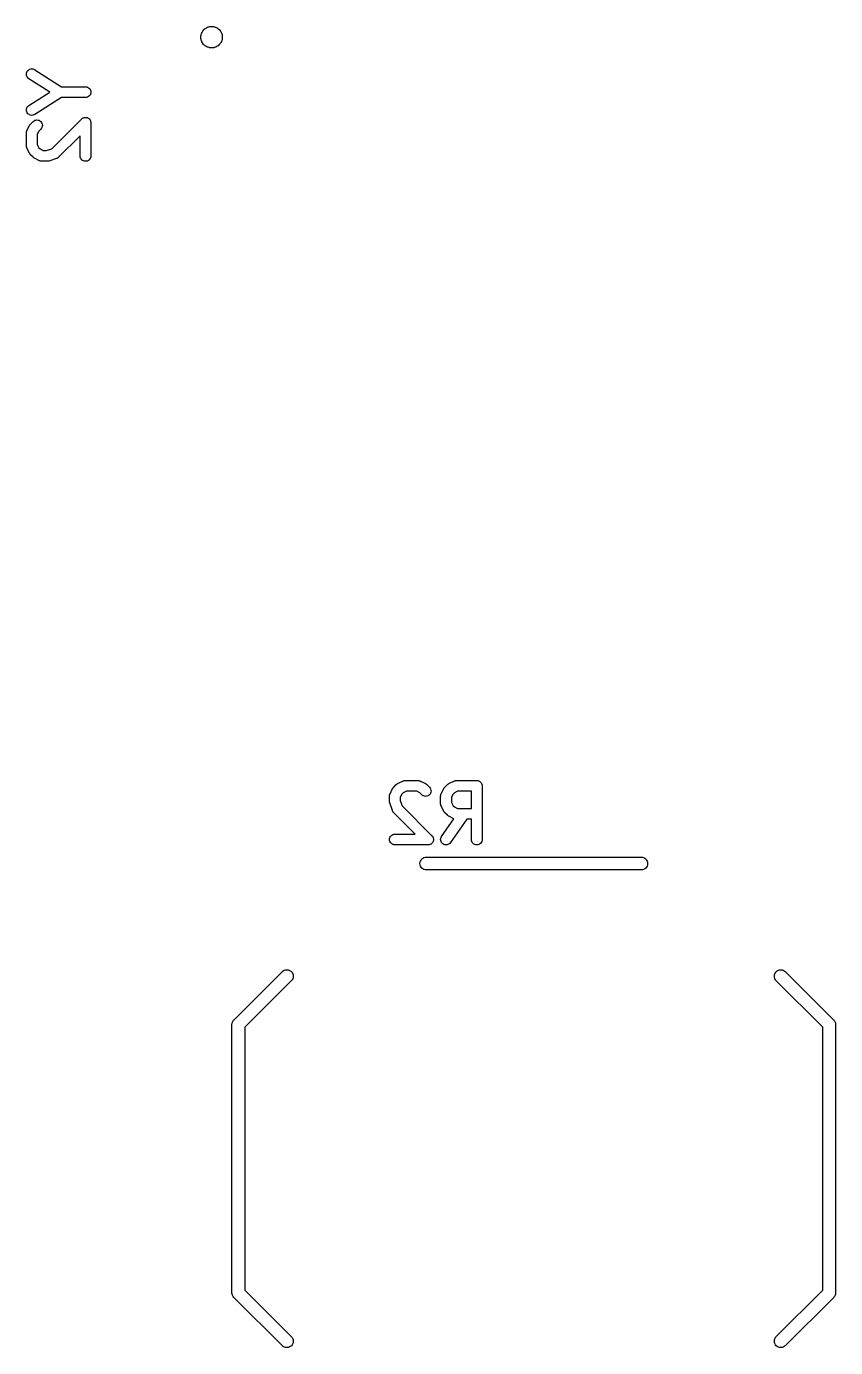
# Model space of a CAD drawing. Extents: x 175.9 to 191.7, y -135.1 to -110.
# Drawn here: x 183.38 to 190.91, y -122.26 to -109.95 of the extents above; entities that cross this region are included whole.
import ezdxf

# ---------------------------------------------------------------- set-up
doc = ezdxf.new("R2010")
doc.units = 0
doc.layers.add('BLACK', color=7, linetype='CONTINUOUS')

msp = doc.modelspace()

# ---------------------------------------------------------------- linework, layer by layer
at = {"layer": 'BLACK', "linetype": 'CONTINUOUS'}
for p, q in [((185, -110.046), (185.001, -110.036)), ((185, -110.05), (185, -110.046)), ((185, -110.055), (185, -110.05)), ((185.001, -110.035), (185.002, -110.031)), ((185.001, -110.036), (185.001, -110.035)), ((185.001, -110.036), (185.001, -110.036)), ((185.001, -110.036), (185.001, -110.036)), ((185.002, -110.031), (185.003, -110.027)), ((185.003, -110.027), (185.006, -110.017)), ((185.006, -110.016), (185.008, -110.012)), ((185.006, -110.017), (185.006, -110.016)), ((185.008, -110.012), (185.009, -110.008)), ((185.009, -110.008), (185.014, -109.999)), ((185.014, -109.999), (185.017, -109.995)), ((185.014, -109.999), (185.014, -109.999)), ((185.017, -109.995), (185.019, -109.991)), ((185.019, -109.991), (185.025, -109.984)), ((185.025, -109.984), (185.026, -109.983)), ((185.025, -109.984), (185.025, -109.984)), ((185.025, -109.984), (185.025, -109.984)), ((185.026, -109.983), (185.029, -109.98)), ((185.029, -109.98), (185.032, -109.977)), ((185.032, -109.977), (185.04, -109.97)), ((185.04, -109.97), (185.044, -109.968)), ((185.04, -109.97), (185.04, -109.97)), ((185.04, -109.97), (185.04, -109.97)), ((185.04, -109.97), (185.04, -109.97)), ((185.044, -109.968), (185.048, -109.965)), ((185.048, -109.965), (185.056, -109.96)), ((185.056, -109.96), (185.056, -109.96)), ((185.056, -109.96), (185.056, -109.96)), ((185.056, -109.96), (185.057, -109.96)), ((185.057, -109.96), (185.061, -109.958)), ((185.061, -109.958), (185.065, -109.956)), ((185.065, -109.956), (185.074, -109.953)), ((185.074, -109.953), (185.074, -109.953)), ((185.074, -109.953), (185.074, -109.953)), ((185.074, -109.953), (185.074, -109.953)), ((185.074, -109.953), (185.075, -109.953)), ((185.075, -109.953), (185.08, -109.952)), ((185.08, -109.952), (185.084, -109.951)), ((185.084, -109.951), (185.094, -109.95)), ((185.094, -109.95), (185.094, -109.95)), ((185.094, -109.95), (185.095, -109.95)), ((185.095, -109.95), (185.095, -109.95)), ((185.095, -109.95), (185.095, -109.95)), ((185.095, -109.95), (185.095, -109.95)), ((185.095, -109.95), (185.098, -109.95)), ((185.098, -109.95), (185.102, -109.95)), ((185.102, -109.95), (185.105, -109.95)), ((185.105, -109.95), (185.105, -109.95)), ((185.105, -109.95), (185.115, -109.951)), ((185.115, -109.951), (185.115, -109.951)), ((185.115, -109.951), (185.115, -109.951)), ((185.115, -109.951), (185.115, -109.951)), ((185.115, -109.951), (185.12, -109.952)), ((185.12, -109.952), (185.124, -109.953)), ((185.124, -109.953), (185.133, -109.956)), ((185.133, -109.956), (185.134, -109.956)), ((185.134, -109.956), (185.134, -109.956)), ((185.134, -109.956), (185.134, -109.956)), ((185.134, -109.956), (185.138, -109.958)), ((185.138, -109.958), (185.143, -109.96)), ((185.143, -109.96), (185.151, -109.964)), ((185.151, -109.964), (185.151, -109.964)), ((185.151, -109.964), (185.152, -109.965)), ((185.152, -109.965), (185.155, -109.967)), ((185.155, -109.967), (185.159, -109.97)), ((185.159, -109.97), (185.167, -109.976)), ((185.167, -109.976), (185.167, -109.976)), ((185.167, -109.976), (185.167, -109.976)), ((185.167, -109.976), (185.167, -109.976)), ((185.167, -109.976), (185.171, -109.979)), ((185.171, -109.979), (185.174, -109.983)), ((185.174, -109.983), (185.18, -109.99)), ((185.18, -109.99), (185.18, -109.991)), ((185.18, -109.991), (185.183, -109.994)), ((185.183, -109.994), (185.185, -109.998)), ((185.185, -109.998), (185.19, -110.007)), ((185.19, -110.007), (185.19, -110.007)), ((185.19, -110.007), (185.19, -110.007)), ((185.19, -110.007), (185.19, -110.007)), ((185.19, -110.007), (185.192, -110.012)), ((185.192, -110.012), (185.194, -110.016)), ((185.194, -110.016), (185.197, -110.025)), ((185.197, -110.025), (185.197, -110.026)), ((185.197, -110.026), (185.198, -110.03)), ((185.198, -110.03), (185.199, -110.035)), ((185.199, -110.035), (185.2, -110.044)), ((185.2, -110.044), (185.2, -110.044)), ((185.2, -110.044), (185.2, -110.044)), ((185.2, -110.044), (185.2, -110.045)), ((185.2, -110.045), (185.2, -110.05)), ((185.2, -110.05), (185.2, -110.054)), ((185, -110.056), (185, -110.055)), ((185.001, -110.065), (185, -110.056)), ((185, -110.056), (185, -110.056)), ((185, -110.056), (185, -110.056)), ((185.002, -110.07), (185.001, -110.065)), ((185.003, -110.074), (185.002, -110.07)), ((185.003, -110.075), (185.003, -110.074)), ((185.006, -110.084), (185.003, -110.075)), ((185.008, -110.088), (185.006, -110.084)), ((185.01, -110.093), (185.008, -110.088)), ((185.015, -110.102), (185.01, -110.093)), ((185.01, -110.093), (185.01, -110.093)), ((185.01, -110.093), (185.01, -110.093)), ((185.01, -110.093), (185.01, -110.093)), ((185.017, -110.106), (185.015, -110.102)), ((185.02, -110.109), (185.017, -110.106)), ((185.02, -110.11), (185.02, -110.109)), ((185.026, -110.117), (185.02, -110.11)), ((185.02, -110.11), (185.02, -110.11)), ((185.02, -110.11), (185.02, -110.11)), ((185.029, -110.121), (185.026, -110.117)), ((185.033, -110.124), (185.029, -110.121)), ((185.041, -110.13), (185.033, -110.124)), ((185.033, -110.124), (185.033, -110.124)), ((185.033, -110.124), (185.033, -110.124)), ((185.033, -110.124), (185.033, -110.124)), ((185.045, -110.133), (185.041, -110.13)), ((185.048, -110.135), (185.045, -110.133)), ((185.049, -110.136), (185.048, -110.135)), ((185.057, -110.14), (185.049, -110.136)), ((185.049, -110.136), (185.049, -110.136)), ((185.062, -110.142), (185.057, -110.14)), ((185.066, -110.144), (185.062, -110.142)), ((185.067, -110.144), (185.066, -110.144)), ((185.066, -110.144), (185.066, -110.144)), ((185.066, -110.144), (185.066, -110.144)), ((185.076, -110.147), (185.067, -110.144)), ((185.08, -110.148), (185.076, -110.147)), ((185.085, -110.149), (185.08, -110.148)), ((185.095, -110.15), (185.085, -110.149)), ((185.085, -110.149), (185.085, -110.149)), ((185.085, -110.149), (185.085, -110.149)), ((185.085, -110.149), (185.085, -110.149)), ((185.098, -110.15), (185.095, -110.15)), ((185.095, -110.15), (185.095, -110.15)), ((185.102, -110.15), (185.098, -110.15)), ((185.105, -110.15), (185.102, -110.15)), ((185.106, -110.15), (185.105, -110.15)), ((185.105, -110.15), (185.105, -110.15)), ((185.105, -110.15), (185.105, -110.15)), ((185.105, -110.15), (185.105, -110.15)), ((185.116, -110.149), (185.106, -110.15)), ((185.106, -110.15), (185.106, -110.15)), ((185.12, -110.148), (185.116, -110.149)), ((185.125, -110.147), (185.12, -110.148)), ((185.126, -110.147), (185.125, -110.147)), ((185.135, -110.144), (185.126, -110.147)), ((185.126, -110.147), (185.126, -110.147)), ((185.126, -110.147), (185.126, -110.147)), ((185.126, -110.147), (185.126, -110.147)), ((185.139, -110.142), (185.135, -110.144)), ((185.143, -110.14), (185.139, -110.142)), ((185.144, -110.14), (185.143, -110.14)), ((185.152, -110.135), (185.144, -110.14)), ((185.156, -110.133), (185.152, -110.135)), ((185.16, -110.13), (185.156, -110.133)), ((185.168, -110.123), (185.16, -110.13)), ((185.16, -110.13), (185.16, -110.13)), ((185.16, -110.13), (185.16, -110.13)), ((185.16, -110.13), (185.16, -110.13)), ((185.171, -110.12), (185.168, -110.123)), ((185.174, -110.117), (185.171, -110.12)), ((185.175, -110.116), (185.174, -110.117)), ((185.181, -110.109), (185.175, -110.116)), ((185.175, -110.116), (185.175, -110.116)), ((185.175, -110.116), (185.175, -110.116)), ((185.183, -110.105), (185.181, -110.109)), ((185.186, -110.101), (185.183, -110.105)), ((185.191, -110.092), (185.186, -110.101)), ((185.186, -110.101), (185.186, -110.101)), ((185.186, -110.101), (185.186, -110.101)), ((185.186, -110.101), (185.186, -110.101)), ((185.192, -110.088), (185.191, -110.092)), ((185.194, -110.084), (185.192, -110.088)), ((185.197, -110.073), (185.194, -110.083)), ((185.194, -110.083), (185.194, -110.084)), ((185.198, -110.069), (185.197, -110.073)), ((185.199, -110.065), (185.198, -110.069)), ((185.2, -110.054), (185.199, -110.064)), ((185.199, -110.064), (185.199, -110.064)), ((185.199, -110.064), (185.199, -110.064)), ((185.199, -110.064), (185.199, -110.065)), ((183.376, -110.396), (183.377, -110.386)), ((183.377, -110.406), (183.376, -110.396)), ((183.377, -110.386), (183.38, -110.377)), ((183.38, -110.415), (183.377, -110.406)), ((183.38, -110.377), (183.384, -110.368)), ((183.385, -110.423), (183.38, -110.415)), ((183.384, -110.368), (183.39, -110.36)), ((183.39, -110.36), (183.398, -110.354)), ((183.398, -110.354), (183.406, -110.349)), ((183.406, -110.349), (183.416, -110.346)), ((183.416, -110.346), (183.425, -110.345)), ((183.425, -110.345), (183.435, -110.346)), ((183.435, -110.346), (183.444, -110.349)), ((183.444, -110.349), (183.453, -110.353)), ((183.453, -110.353), (183.703, -110.512)), ((183.391, -110.431), (183.385, -110.423)), ((183.399, -110.437), (183.391, -110.431)), ((183.595, -110.562), (183.399, -110.437)), ((183.399, -110.437), (183.399, -110.437)), ((183.703, -110.512), (183.926, -110.512)), ((183.926, -110.512), (183.927, -110.512)), ((183.927, -110.512), (183.937, -110.513)), ((183.937, -110.513), (183.946, -110.516)), ((183.946, -110.516), (183.954, -110.521)), ((183.954, -110.521), (183.962, -110.527)), ((183.962, -110.527), (183.968, -110.535)), ((183.968, -110.535), (183.973, -110.543)), ((183.973, -110.543), (183.975, -110.553)), ((183.399, -110.686), (183.595, -110.562)), ((183.703, -110.612), (183.453, -110.771)), ((183.926, -110.612), (183.703, -110.612)), ((183.936, -110.611), (183.926, -110.612)), ((183.945, -110.608), (183.936, -110.611)), ((183.954, -110.604), (183.945, -110.608)), ((183.961, -110.597), (183.954, -110.604)), ((183.968, -110.59), (183.961, -110.597)), ((183.972, -110.581), (183.968, -110.59)), ((183.975, -110.572), (183.972, -110.581)), ((183.975, -110.553), (183.976, -110.562)), ((183.976, -110.562), (183.975, -110.572)), ((183.376, -110.727), (183.377, -110.718)), ((183.377, -110.737), (183.376, -110.727)), ((183.377, -110.718), (183.38, -110.708)), ((183.379, -110.746), (183.377, -110.737)), ((183.384, -110.755), (183.379, -110.746)), ((183.38, -110.708), (183.385, -110.7)), ((183.39, -110.763), (183.384, -110.755)), ((183.385, -110.7), (183.392, -110.692)), ((183.397, -110.769), (183.39, -110.763)), ((183.392, -110.692), (183.399, -110.686)), ((183.406, -110.774), (183.397, -110.769)), ((183.415, -110.777), (183.406, -110.774)), ((183.425, -110.779), (183.415, -110.777)), ((183.434, -110.778), (183.425, -110.779)), ((183.444, -110.775), (183.434, -110.778)), ((183.452, -110.771), (183.444, -110.775)), ((183.453, -110.771), (183.452, -110.771)), ((183.381, -110.92), (183.405, -110.873)), ((183.405, -110.873), (183.406, -110.872)), ((183.406, -110.872), (183.407, -110.87)), ((183.407, -110.87), (183.408, -110.867)), ((183.408, -110.867), (183.41, -110.866)), ((183.41, -110.866), (183.411, -110.864)), ((183.411, -110.864), (183.413, -110.862)), ((183.413, -110.862), (183.415, -110.86)), ((183.415, -110.86), (183.438, -110.836)), ((183.438, -110.836), (183.439, -110.836)), ((183.439, -110.836), (183.447, -110.829)), ((183.447, -110.829), (183.455, -110.825)), ((183.455, -110.825), (183.465, -110.822)), ((183.465, -110.822), (183.474, -110.821)), ((183.474, -110.821), (183.484, -110.822)), ((183.484, -110.822), (183.493, -110.825)), ((183.509, -110.907), (183.491, -110.925)), ((183.493, -110.825), (183.502, -110.83)), ((183.502, -110.83), (183.509, -110.836)), ((183.509, -110.836), (183.516, -110.844)), ((183.515, -110.899), (183.509, -110.907)), ((183.52, -110.891), (183.515, -110.899)), ((183.516, -110.844), (183.52, -110.853)), ((183.52, -110.853), (183.523, -110.862)), ((183.523, -110.881), (183.52, -110.891)), ((183.523, -110.862), (183.524, -110.872)), ((183.524, -110.872), (183.523, -110.881)), ((183.613, -111.09), (183.891, -110.812)), ((183.891, -110.812), (183.895, -110.809)), ((183.891, -110.812), (183.891, -110.812)), ((183.891, -110.812), (183.891, -110.812)), ((183.891, -110.812), (183.891, -110.812)), ((183.891, -110.812), (183.891, -110.812)), ((183.895, -110.809), (183.899, -110.806)), ((183.899, -110.806), (183.903, -110.803)), ((183.899, -110.806), (183.899, -110.806)), ((183.899, -110.806), (183.899, -110.806)), ((183.903, -110.803), (183.907, -110.801)), ((183.907, -110.801), (183.908, -110.801)), ((183.908, -110.801), (183.912, -110.8)), ((183.908, -110.801), (183.908, -110.801)), ((183.912, -110.8), (183.917, -110.799)), ((183.917, -110.799), (183.917, -110.798)), ((183.917, -110.798), (183.917, -110.798)), ((183.917, -110.798), (183.922, -110.798)), ((183.922, -110.798), (183.927, -110.798)), ((183.927, -110.798), (183.927, -110.798)), ((183.927, -110.798), (183.931, -110.798)), ((183.927, -110.798), (183.927, -110.798)), ((183.931, -110.798), (183.936, -110.799)), ((183.936, -110.799), (183.936, -110.799)), ((183.936, -110.799), (183.936, -110.799)), ((183.936, -110.799), (183.941, -110.8)), ((183.941, -110.8), (183.946, -110.802)), ((183.946, -110.802), (183.946, -110.802)), ((183.946, -110.802), (183.946, -110.802)), ((183.946, -110.802), (183.95, -110.804)), ((183.95, -110.804), (183.954, -110.806)), ((183.954, -110.806), (183.954, -110.806)), ((183.954, -110.806), (183.954, -110.806)), ((183.954, -110.806), (183.958, -110.809)), ((183.958, -110.809), (183.962, -110.812)), ((183.962, -110.812), (183.962, -110.812)), ((183.962, -110.812), (183.962, -110.813)), ((183.962, -110.813), (183.965, -110.816)), ((183.965, -110.816), (183.968, -110.82)), ((183.968, -110.82), (183.968, -110.82)), ((183.968, -110.82), (183.968, -110.82)), ((183.968, -110.82), (183.97, -110.824)), ((183.97, -110.824), (183.972, -110.829)), ((183.972, -110.829), (183.972, -110.829)), ((183.972, -110.829), (183.972, -110.829)), ((183.972, -110.829), (183.974, -110.833)), ((183.974, -110.833), (183.975, -110.838)), ((183.975, -110.838), (183.975, -110.838)), ((183.975, -110.838), (183.975, -110.838)), ((183.975, -110.838), (183.976, -110.843)), ((183.976, -110.843), (183.976, -110.848)), ((183.976, -110.848), (183.976, -110.848)), ((183.976, -110.848), (183.976, -110.848)), ((183.976, -110.848), (183.976, -110.848)), ((183.976, -110.848), (183.976, -111.157)), ((183.376, -110.939), (183.377, -110.936)), ((183.376, -110.941), (183.376, -110.939)), ((183.376, -110.942), (183.376, -110.941)), ((183.376, -110.943), (183.376, -110.942)), ((183.376, -111.062), (183.376, -110.943)), ((183.377, -110.932), (183.378, -110.931)), ((183.377, -110.936), (183.377, -110.932)), ((183.378, -110.93), (183.379, -110.926)), ((183.378, -110.931), (183.378, -110.93)), ((183.379, -110.926), (183.38, -110.923)), ((183.38, -110.923), (183.381, -110.922)), ((183.381, -110.922), (183.381, -110.92)), ((183.491, -110.925), (183.476, -110.955)), ((183.476, -110.955), (183.476, -111.05)), ((183.876, -110.968), (183.676, -111.169)), ((183.876, -111.157), (183.876, -110.968)), ((183.376, -111.063), (183.376, -111.062)), ((183.376, -111.065), (183.376, -111.063)), ((183.377, -111.068), (183.376, -111.065)), ((183.377, -111.072), (183.377, -111.068)), ((183.378, -111.073), (183.377, -111.072)), ((183.378, -111.074), (183.378, -111.073)), ((183.379, -111.078), (183.378, -111.074)), ((183.38, -111.081), (183.379, -111.078)), ((183.381, -111.082), (183.38, -111.081)), ((183.381, -111.084), (183.381, -111.082)), ((183.405, -111.132), (183.381, -111.084)), ((183.381, -111.084), (183.381, -111.084)), ((183.407, -111.134), (183.405, -111.132)), ((183.408, -111.137), (183.407, -111.134)), ((183.409, -111.138), (183.408, -111.137)), ((183.41, -111.14), (183.409, -111.138)), ((183.412, -111.142), (183.41, -111.14)), ((183.414, -111.144), (183.412, -111.142)), ((183.415, -111.145), (183.414, -111.144)), ((183.438, -111.169), (183.415, -111.145)), ((183.476, -111.05), (183.491, -111.08)), ((183.491, -111.08), (183.503, -111.092)), ((183.503, -111.092), (183.533, -111.107)), ((183.533, -111.107), (183.561, -111.107)), ((183.561, -111.107), (183.613, -111.09)), ((183.877, -111.167), (183.876, -111.157)), ((183.976, -111.158), (183.975, -111.168)), ((183.976, -111.157), (183.976, -111.158)), ((183.441, -111.17), (183.438, -111.169)), ((183.443, -111.172), (183.441, -111.17)), ((183.444, -111.174), (183.443, -111.172)), ((183.446, -111.175), (183.444, -111.174)), ((183.448, -111.176), (183.446, -111.175)), ((183.451, -111.178), (183.448, -111.176)), ((183.499, -111.202), (183.451, -111.178)), ((183.451, -111.178), (183.451, -111.178)), ((183.5, -111.202), (183.499, -111.202)), ((183.502, -111.203), (183.5, -111.202)), ((183.505, -111.204), (183.502, -111.203)), ((183.508, -111.205), (183.505, -111.204)), ((183.51, -111.206), (183.508, -111.205)), ((183.511, -111.206), (183.51, -111.206)), ((183.514, -111.206), (183.511, -111.206)), ((183.518, -111.207), (183.514, -111.206)), ((183.519, -111.207), (183.518, -111.207)), ((183.521, -111.207), (183.519, -111.207)), ((183.569, -111.207), (183.521, -111.207)), ((183.521, -111.207), (183.521, -111.207)), ((183.572, -111.207), (183.569, -111.207)), ((183.575, -111.207), (183.572, -111.207)), ((183.577, -111.206), (183.575, -111.207)), ((183.579, -111.206), (183.577, -111.206)), ((183.581, -111.205), (183.579, -111.206)), ((183.584, -111.205), (183.581, -111.205)), ((183.585, -111.205), (183.584, -111.205)), ((183.656, -111.181), (183.585, -111.205)), ((183.658, -111.18), (183.656, -111.181)), ((183.659, -111.18), (183.658, -111.18)), ((183.662, -111.178), (183.659, -111.18)), ((183.665, -111.177), (183.662, -111.178)), ((183.666, -111.176), (183.665, -111.177)), ((183.668, -111.175), (183.666, -111.176)), ((183.67, -111.173), (183.668, -111.175)), ((183.673, -111.171), (183.67, -111.173)), ((183.674, -111.17), (183.673, -111.171)), ((183.675, -111.169), (183.674, -111.17)), ((183.676, -111.169), (183.675, -111.169)), ((183.88, -111.176), (183.877, -111.167)), ((183.885, -111.185), (183.88, -111.176)), ((183.891, -111.192), (183.885, -111.185)), ((183.898, -111.199), (183.891, -111.192)), ((183.907, -111.203), (183.898, -111.199)), ((183.916, -111.206), (183.907, -111.203)), ((183.926, -111.207), (183.916, -111.206)), ((183.936, -111.206), (183.926, -111.207)), ((183.945, -111.204), (183.936, -111.206)), ((183.954, -111.199), (183.945, -111.204)), ((183.961, -111.193), (183.954, -111.199)), ((183.967, -111.185), (183.961, -111.193)), ((183.972, -111.177), (183.967, -111.185)), ((183.975, -111.168), (183.972, -111.177)), ((186.762, -117.099), (186.786, -117.051)), ((186.786, -117.051), (186.787, -117.051)), ((186.787, -117.051), (186.788, -117.048)), ((186.788, -117.048), (186.789, -117.046)), ((186.789, -117.046), (186.791, -117.044)), ((186.791, -117.044), (186.792, -117.043)), ((186.792, -117.043), (186.794, -117.041)), ((186.794, -117.041), (186.796, -117.038)), ((186.796, -117.038), (186.819, -117.015)), ((186.819, -117.015), (186.82, -117.014)), ((186.82, -117.014), (186.822, -117.012)), ((186.822, -117.012), (186.824, -117.01)), ((186.824, -117.01), (186.826, -117.009)), ((186.826, -117.009), (186.828, -117.008)), ((186.828, -117.008), (186.83, -117.007)), ((186.83, -117.007), (186.832, -117.005)), ((186.832, -117.005), (186.88, -116.981)), ((186.88, -116.981), (186.881, -116.981)), ((186.881, -116.981), (186.882, -116.981)), ((186.882, -116.981), (186.883, -116.98)), ((186.883, -116.98), (186.887, -116.979)), ((186.887, -116.979), (186.89, -116.978)), ((186.89, -116.978), (186.891, -116.978)), ((186.891, -116.978), (186.893, -116.977)), ((186.893, -116.977), (186.896, -116.977)), ((186.896, -116.977), (186.899, -116.976)), ((186.899, -116.976), (186.901, -116.976)), ((186.901, -116.976), (186.902, -116.976)), ((186.902, -116.976), (187.021, -116.976)), ((187.021, -116.976), (187.022, -116.976)), ((187.022, -116.976), (187.024, -116.976)), ((187.024, -116.976), (187.025, -116.976)), ((187.025, -116.976), (187.028, -116.977)), ((187.028, -116.977), (187.032, -116.977)), ((187.032, -116.977), (187.033, -116.978)), ((187.033, -116.978), (187.035, -116.978)), ((187.035, -116.978), (187.038, -116.979)), ((187.038, -116.979), (187.041, -116.98)), ((187.041, -116.98), (187.042, -116.981)), ((187.042, -116.981), (187.044, -116.981)), ((187.044, -116.981), (187.091, -117.005)), ((187.091, -117.005), (187.092, -117.006)), ((187.092, -117.006), (187.094, -117.007)), ((187.094, -117.007), (187.097, -117.008)), ((187.097, -117.008), (187.098, -117.01)), ((187.098, -117.01), (187.1, -117.011)), ((187.1, -117.011), (187.102, -117.013)), ((187.102, -117.013), (187.104, -117.015)), ((187.104, -117.015), (187.128, -117.038)), ((187.128, -117.038), (187.129, -117.039)), ((187.129, -117.039), (187.135, -117.047)), ((187.135, -117.047), (187.139, -117.055)), ((187.139, -117.055), (187.142, -117.065)), ((187.142, -117.065), (187.143, -117.074)), ((187.239, -117.099), (187.262, -117.051)), ((187.262, -117.051), (187.263, -117.051)), ((187.263, -117.051), (187.264, -117.048)), ((187.264, -117.048), (187.266, -117.046)), ((187.266, -117.046), (187.267, -117.044)), ((187.267, -117.044), (187.268, -117.043)), ((187.268, -117.043), (187.27, -117.041)), ((187.27, -117.041), (187.272, -117.038)), ((187.272, -117.038), (187.296, -117.015)), ((187.296, -117.014), (187.298, -117.012)), ((187.296, -117.015), (187.296, -117.014)), ((187.298, -117.012), (187.3, -117.01)), ((187.3, -117.01), (187.302, -117.009)), ((187.302, -117.009), (187.304, -117.008)), ((187.304, -117.008), (187.306, -117.007)), ((187.306, -117.007), (187.309, -117.005)), ((187.309, -117.005), (187.356, -116.981)), ((187.356, -116.981), (187.357, -116.981)), ((187.357, -116.981), (187.358, -116.981)), ((187.358, -116.981), (187.36, -116.98)), ((187.36, -116.98), (187.363, -116.979)), ((187.363, -116.979), (187.366, -116.978)), ((187.366, -116.978), (187.367, -116.978)), ((187.367, -116.978), (187.369, -116.977)), ((187.369, -116.977), (187.372, -116.977)), ((187.372, -116.977), (187.376, -116.976)), ((187.376, -116.976), (187.377, -116.976)), ((187.377, -116.976), (187.379, -116.976)), ((187.379, -116.976), (187.569, -116.976)), ((187.569, -116.976), (187.569, -116.976)), ((187.569, -116.976), (187.569, -116.976)), ((187.569, -116.976), (187.57, -116.976)), ((187.569, -116.976), (187.569, -116.976)), ((187.57, -116.976), (187.574, -116.977)), ((187.574, -116.977), (187.579, -116.977)), ((187.579, -116.977), (187.579, -116.977)), ((187.579, -116.977), (187.579, -116.977)), ((187.579, -116.977), (187.584, -116.979)), ((187.584, -116.979), (187.588, -116.98)), ((187.588, -116.98), (187.589, -116.98)), ((187.589, -116.98), (187.589, -116.98)), ((187.589, -116.98), (187.593, -116.983)), ((187.593, -116.983), (187.597, -116.985)), ((187.597, -116.985), (187.597, -116.985)), ((187.597, -116.985), (187.597, -116.985)), ((187.597, -116.985), (187.601, -116.988)), ((187.601, -116.988), (187.605, -116.991)), ((187.605, -116.991), (187.605, -116.991)), ((187.605, -116.991), (187.605, -116.991)), ((187.605, -116.991), (187.608, -116.995)), ((187.608, -116.995), (187.611, -116.999)), ((187.611, -116.999), (187.611, -116.999)), ((187.611, -116.999), (187.611, -116.999)), ((187.611, -116.999), (187.613, -117.003)), ((187.613, -117.003), (187.615, -117.007)), ((187.615, -117.007), (187.615, -117.007)), ((187.615, -117.007), (187.615, -117.007)), ((187.615, -117.007), (187.617, -117.012)), ((187.617, -117.012), (187.618, -117.016)), ((187.618, -117.016), (187.618, -117.017)), ((187.618, -117.017), (187.618, -117.017)), ((187.618, -117.017), (187.619, -117.021)), ((187.619, -117.021), (187.619, -117.026)), ((187.619, -117.026), (187.619, -117.526)), ((186.757, -117.118), (186.758, -117.114)), ((186.757, -117.119), (186.757, -117.118)), ((186.757, -117.121), (186.757, -117.119)), ((186.757, -117.169), (186.757, -117.121)), ((186.757, -117.121), (186.757, -117.121)), ((186.757, -117.172), (186.757, -117.169)), ((186.757, -117.175), (186.757, -117.172)), ((186.758, -117.177), (186.757, -117.175)), ((186.758, -117.111), (186.759, -117.11)), ((186.758, -117.114), (186.758, -117.111)), ((186.758, -117.179), (186.758, -117.177)), ((186.759, -117.181), (186.758, -117.179)), ((186.759, -117.108), (186.76, -117.105)), ((186.759, -117.11), (186.759, -117.108)), ((186.759, -117.184), (186.759, -117.181)), ((186.76, -117.185), (186.759, -117.184)), ((186.76, -117.105), (186.761, -117.102)), ((186.784, -117.256), (186.76, -117.185)), ((186.761, -117.102), (186.762, -117.1)), ((186.762, -117.1), (186.762, -117.099)), ((186.872, -117.103), (186.857, -117.133)), ((186.857, -117.133), (186.857, -117.161)), ((186.857, -117.161), (186.875, -117.213)), ((186.884, -117.091), (186.872, -117.103)), ((186.914, -117.076), (186.884, -117.091)), ((187.01, -117.076), (186.914, -117.076)), ((187.039, -117.091), (187.01, -117.076)), ((187.058, -117.109), (187.039, -117.091)), ((187.065, -117.115), (187.058, -117.109)), ((187.074, -117.12), (187.065, -117.115)), ((187.083, -117.123), (187.074, -117.12)), ((187.093, -117.124), (187.083, -117.123)), ((187.102, -117.123), (187.093, -117.124)), ((187.112, -117.12), (187.102, -117.123)), ((187.12, -117.116), (187.112, -117.12)), ((187.128, -117.109), (187.12, -117.116)), ((187.134, -117.102), (187.128, -117.109)), ((187.139, -117.093), (187.134, -117.102)), ((187.142, -117.084), (187.139, -117.093)), ((187.143, -117.074), (187.142, -117.084)), ((187.233, -117.118), (187.234, -117.114)), ((187.234, -117.119), (187.233, -117.118)), ((187.233, -117.121), (187.234, -117.119)), ((187.233, -117.193), (187.233, -117.121)), ((187.233, -117.121), (187.233, -117.121)), ((187.234, -117.111), (187.235, -117.11)), ((187.234, -117.114), (187.234, -117.111)), ((187.235, -117.108), (187.236, -117.105)), ((187.235, -117.11), (187.235, -117.108)), ((187.236, -117.105), (187.237, -117.102)), ((187.237, -117.102), (187.238, -117.1)), ((187.238, -117.1), (187.239, -117.099)), ((187.348, -117.103), (187.333, -117.133)), ((187.333, -117.133), (187.333, -117.181)), ((187.333, -117.181), (187.348, -117.211)), ((187.361, -117.091), (187.348, -117.103)), ((187.39, -117.076), (187.361, -117.091)), ((187.519, -117.076), (187.39, -117.076)), ((187.519, -117.238), (187.519, -117.076)), ((186.784, -117.258), (186.784, -117.256)), ((186.785, -117.259), (186.784, -117.258)), ((186.786, -117.262), (186.785, -117.259)), ((186.787, -117.265), (186.786, -117.262)), ((186.788, -117.266), (186.787, -117.265)), ((186.789, -117.268), (186.788, -117.266)), ((186.791, -117.27), (186.789, -117.268)), ((186.793, -117.273), (186.791, -117.27)), ((186.794, -117.274), (186.793, -117.273)), ((186.795, -117.275), (186.794, -117.274)), ((186.796, -117.276), (186.795, -117.275)), ((186.996, -117.476), (186.796, -117.276)), ((186.875, -117.213), (187.152, -117.491)), ((187.233, -117.194), (187.233, -117.193)), ((187.233, -117.196), (187.233, -117.194)), ((187.234, -117.199), (187.233, -117.196)), ((187.234, -117.203), (187.234, -117.199)), ((187.235, -117.204), (187.234, -117.203)), ((187.235, -117.205), (187.235, -117.204)), ((187.236, -117.209), (187.235, -117.205)), ((187.237, -117.212), (187.236, -117.209)), ((187.238, -117.213), (187.237, -117.212)), ((187.238, -117.215), (187.238, -117.213)), ((187.239, -117.215), (187.238, -117.215)), ((187.262, -117.263), (187.239, -117.215)), ((187.264, -117.265), (187.262, -117.263)), ((187.265, -117.268), (187.264, -117.265)), ((187.267, -117.269), (187.265, -117.268)), ((187.268, -117.271), (187.267, -117.269)), ((187.27, -117.273), (187.268, -117.271)), ((187.271, -117.275), (187.27, -117.273)), ((187.272, -117.276), (187.271, -117.275)), ((187.296, -117.3), (187.272, -117.276)), ((187.298, -117.301), (187.296, -117.3)), ((187.3, -117.303), (187.298, -117.301)), ((187.302, -117.305), (187.3, -117.303)), ((187.303, -117.306), (187.302, -117.305)), ((187.306, -117.307), (187.303, -117.306)), ((187.308, -117.309), (187.306, -117.307)), ((187.309, -117.309), (187.308, -117.309)), ((187.356, -117.333), (187.309, -117.309)), ((187.348, -117.211), (187.361, -117.223)), ((187.361, -117.223), (187.39, -117.238)), ((187.39, -117.238), (187.519, -117.238)), ((187.242, -117.498), (187.357, -117.333)), ((187.476, -117.338), (187.324, -117.555)), ((187.357, -117.333), (187.356, -117.333)), ((187.519, -117.338), (187.476, -117.338)), ((187.519, -117.526), (187.519, -117.338)), ((186.757, -117.526), (186.758, -117.516)), ((186.758, -117.536), (186.757, -117.526)), ((186.758, -117.516), (186.761, -117.507)), ((186.761, -117.545), (186.758, -117.536)), ((186.761, -117.507), (186.766, -117.498)), ((186.765, -117.554), (186.761, -117.545)), ((186.771, -117.561), (186.765, -117.554)), ((186.766, -117.498), (186.772, -117.491)), ((186.772, -117.491), (186.779, -117.485)), ((186.779, -117.485), (186.788, -117.48)), ((186.788, -117.48), (186.797, -117.477)), ((186.797, -117.477), (186.807, -117.476)), ((186.807, -117.476), (186.996, -117.476)), ((187.152, -117.491), (187.152, -117.491)), ((187.152, -117.491), (187.152, -117.491)), ((187.152, -117.491), (187.152, -117.491)), ((187.152, -117.491), (187.153, -117.491)), ((187.155, -117.558), (187.152, -117.562)), ((187.153, -117.491), (187.156, -117.495)), ((187.158, -117.554), (187.155, -117.558)), ((187.156, -117.495), (187.159, -117.499)), ((187.16, -117.55), (187.158, -117.554)), ((187.158, -117.554), (187.158, -117.554)), ((187.158, -117.554), (187.158, -117.554)), ((187.159, -117.499), (187.159, -117.499)), ((187.159, -117.499), (187.159, -117.499)), ((187.159, -117.499), (187.161, -117.503)), ((187.163, -117.546), (187.16, -117.55)), ((187.161, -117.503), (187.163, -117.507)), ((187.163, -117.507), (187.163, -117.508)), ((187.163, -117.508), (187.163, -117.508)), ((187.163, -117.508), (187.164, -117.512)), ((187.164, -117.541), (187.163, -117.546)), ((187.163, -117.546), (187.163, -117.546)), ((187.163, -117.546), (187.163, -117.546)), ((187.164, -117.512), (187.166, -117.517)), ((187.166, -117.536), (187.164, -117.541)), ((187.166, -117.517), (187.166, -117.517)), ((187.166, -117.517), (187.166, -117.517)), ((187.166, -117.517), (187.166, -117.522)), ((187.166, -117.522), (187.167, -117.527)), ((187.167, -117.527), (187.166, -117.531)), ((187.166, -117.531), (187.166, -117.536)), ((187.166, -117.536), (187.166, -117.536)), ((187.166, -117.536), (187.166, -117.536)), ((187.167, -117.527), (187.167, -117.527)), ((187.167, -117.527), (187.167, -117.527)), ((187.233, -117.525), (187.235, -117.515)), ((187.234, -117.535), (187.233, -117.525)), ((187.237, -117.544), (187.234, -117.535)), ((187.235, -117.515), (187.238, -117.506)), ((187.241, -117.553), (187.237, -117.544)), ((187.238, -117.506), (187.242, -117.498)), ((187.247, -117.561), (187.241, -117.553)), ((187.324, -117.555), (187.317, -117.563)), ((187.324, -117.555), (187.324, -117.555)), ((187.52, -117.536), (187.519, -117.526)), ((187.523, -117.545), (187.52, -117.536)), ((187.527, -117.554), (187.523, -117.545)), ((187.534, -117.561), (187.527, -117.554)), ((187.61, -117.554), (187.604, -117.562)), ((187.615, -117.546), (187.61, -117.554)), ((187.618, -117.537), (187.615, -117.546)), ((187.619, -117.527), (187.618, -117.537)), ((187.619, -117.526), (187.619, -117.527)), ((186.779, -117.567), (186.771, -117.561)), ((186.787, -117.572), (186.779, -117.567)), ((186.797, -117.575), (186.787, -117.572)), ((186.806, -117.576), (186.797, -117.575)), ((186.807, -117.576), (186.806, -117.576)), ((187.116, -117.576), (186.807, -117.576)), ((187.117, -117.576), (187.116, -117.576)), ((187.116, -117.576), (187.116, -117.576)), ((187.121, -117.576), (187.117, -117.576)), ((187.117, -117.576), (187.117, -117.576)), ((187.126, -117.575), (187.121, -117.576)), ((187.131, -117.574), (187.126, -117.575)), ((187.126, -117.575), (187.126, -117.575)), ((187.126, -117.575), (187.126, -117.575)), ((187.136, -117.572), (187.131, -117.574)), ((187.14, -117.57), (187.136, -117.572)), ((187.136, -117.572), (187.136, -117.572)), ((187.136, -117.572), (187.136, -117.572)), ((187.144, -117.568), (187.14, -117.57)), ((187.148, -117.565), (187.144, -117.568)), ((187.144, -117.568), (187.144, -117.568)), ((187.144, -117.568), (187.144, -117.568)), ((187.152, -117.562), (187.148, -117.565)), ((187.152, -117.562), (187.152, -117.562)), ((187.152, -117.562), (187.152, -117.562)), ((187.254, -117.567), (187.247, -117.561)), ((187.263, -117.572), (187.254, -117.567)), ((187.272, -117.575), (187.263, -117.572)), ((187.282, -117.576), (187.272, -117.575)), ((187.292, -117.576), (187.282, -117.576)), ((187.301, -117.573), (187.292, -117.576)), ((187.31, -117.569), (187.301, -117.573)), ((187.317, -117.563), (187.31, -117.569)), ((187.541, -117.568), (187.534, -117.561)), ((187.55, -117.572), (187.541, -117.568)), ((187.559, -117.575), (187.55, -117.572)), ((187.569, -117.576), (187.559, -117.575)), ((187.578, -117.575), (187.569, -117.576)), ((187.588, -117.573), (187.578, -117.575)), ((187.596, -117.568), (187.588, -117.573)), ((187.604, -117.562), (187.596, -117.568)), ((187.04, -117.75), (187.041, -117.738)), ((187.041, -117.762), (187.04, -117.75)), ((187.041, -117.738), (187.044, -117.727)), ((187.044, -117.773), (187.041, -117.762)), ((187.044, -117.727), (187.05, -117.717)), ((187.05, -117.783), (187.044, -117.773)), ((187.05, -117.717), (187.057, -117.707)), ((187.057, -117.793), (187.05, -117.783)), ((187.057, -117.707), (187.067, -117.7)), ((187.067, -117.8), (187.057, -117.793)), ((187.067, -117.7), (187.077, -117.694)), ((187.077, -117.806), (187.067, -117.8)), ((187.077, -117.694), (187.088, -117.691)), ((187.088, -117.809), (187.077, -117.806)), ((187.088, -117.691), (187.097, -117.69)), ((187.097, -117.69), (189.103, -117.69)), ((189.103, -117.69), (189.112, -117.691)), ((189.112, -117.691), (189.123, -117.694)), ((189.123, -117.806), (189.112, -117.809)), ((189.123, -117.694), (189.133, -117.7)), ((189.133, -117.8), (189.123, -117.806)), ((189.133, -117.7), (189.143, -117.707)), ((189.143, -117.793), (189.133, -117.8)), ((189.143, -117.707), (189.15, -117.717)), ((189.15, -117.783), (189.143, -117.793)), ((189.15, -117.717), (189.156, -117.727)), ((189.156, -117.773), (189.15, -117.783)), ((189.156, -117.727), (189.159, -117.738)), ((189.159, -117.762), (189.156, -117.773)), ((189.159, -117.738), (189.16, -117.75)), ((189.16, -117.75), (189.159, -117.762)), ((187.097, -117.81), (187.088, -117.809)), ((189.103, -117.81), (187.097, -117.81)), ((189.112, -117.809), (189.103, -117.81)), ((185.31, -119.205), (185.76, -118.755)), ((185.76, -118.755), (185.767, -118.75)), ((185.767, -118.75), (185.777, -118.744)), ((185.777, -118.744), (185.788, -118.741)), ((185.788, -118.741), (185.8, -118.74)), ((185.8, -118.74), (185.812, -118.741)), ((185.812, -118.741), (185.823, -118.744)), ((185.823, -118.744), (185.833, -118.75)), ((185.833, -118.75), (185.843, -118.757)), ((185.843, -118.757), (185.85, -118.767)), ((185.85, -118.767), (185.856, -118.777)), ((185.856, -118.777), (185.859, -118.788)), ((185.859, -118.788), (185.86, -118.8)), ((190.34, -118.8), (190.341, -118.788)), ((190.341, -118.788), (190.344, -118.777)), ((190.344, -118.777), (190.35, -118.767)), ((190.35, -118.767), (190.357, -118.757)), ((190.357, -118.757), (190.367, -118.75)), ((190.367, -118.75), (190.377, -118.744)), ((190.377, -118.744), (190.388, -118.741)), ((190.388, -118.741), (190.4, -118.74)), ((190.4, -118.74), (190.412, -118.741)), ((190.412, -118.741), (190.423, -118.744)), ((190.423, -118.744), (190.433, -118.75)), ((190.433, -118.75), (190.44, -118.755)), ((190.44, -118.755), (190.89, -119.205)), ((185.845, -118.84), (185.41, -119.275)), ((185.85, -118.833), (185.845, -118.84)), ((185.856, -118.823), (185.85, -118.833)), ((185.859, -118.812), (185.856, -118.823)), ((185.86, -118.8), (185.859, -118.812)), ((190.341, -118.812), (190.34, -118.8)), ((190.344, -118.823), (190.341, -118.812)), ((190.35, -118.833), (190.344, -118.823)), ((190.355, -118.84), (190.35, -118.833)), ((190.79, -119.275), (190.355, -118.84)), ((185.29, -119.25), (185.291, -119.238)), ((185.29, -119.253), (185.29, -119.25)), ((185.29, -121.747), (185.29, -119.253)), ((185.291, -119.238), (185.294, -119.227)), ((185.294, -119.227), (185.3, -119.217)), ((185.3, -119.217), (185.305, -119.21)), ((185.305, -119.21), (185.307, -119.207)), ((185.305, -119.21), (185.305, -119.21)), ((185.307, -119.207), (185.31, -119.205)), ((185.41, -119.275), (185.41, -121.725)), ((190.79, -121.725), (190.79, -119.275)), ((190.89, -119.205), (190.893, -119.207)), ((190.893, -119.207), (190.895, -119.21)), ((190.895, -119.21), (190.895, -119.21)), ((190.895, -119.21), (190.9, -119.217)), ((190.9, -119.217), (190.903, -119.222)), ((190.903, -119.222), (190.906, -119.227)), ((190.906, -119.227), (190.909, -119.238)), ((190.909, -119.238), (190.91, -119.247)), ((190.91, -119.247), (190.91, -119.247)), ((190.91, -119.247), (190.91, -119.25)), ((190.91, -119.25), (190.91, -119.253)), ((190.91, -119.253), (190.91, -121.747)), ((185.41, -121.725), (185.845, -122.16)), ((190.355, -122.16), (190.79, -121.725)), ((185.29, -121.75), (185.29, -121.747)), ((185.29, -121.753), (185.29, -121.75)), ((185.291, -121.762), (185.29, -121.753)), ((185.29, -121.753), (185.29, -121.753)), ((185.294, -121.773), (185.291, -121.762)), ((185.3, -121.783), (185.294, -121.773)), ((185.307, -121.793), (185.3, -121.783)), ((185.31, -121.795), (185.307, -121.793)), ((185.76, -122.245), (185.31, -121.795)), ((190.89, -121.795), (190.44, -122.245)), ((190.893, -121.793), (190.89, -121.795)), ((190.895, -121.79), (190.893, -121.793)), ((190.9, -121.783), (190.895, -121.79)), ((190.895, -121.79), (190.895, -121.79)), ((190.906, -121.773), (190.9, -121.783)), ((190.909, -121.762), (190.906, -121.773)), ((190.906, -121.773), (190.906, -121.773)), ((190.91, -121.753), (190.909, -121.762)), ((190.91, -121.747), (190.91, -121.75)), ((190.91, -121.75), (190.91, -121.753)), ((190.91, -121.753), (190.91, -121.753)), ((185.85, -122.233), (185.843, -122.243)), ((185.845, -122.16), (185.85, -122.167)), ((185.85, -122.167), (185.856, -122.177)), ((185.856, -122.223), (185.85, -122.233)), ((185.856, -122.177), (185.859, -122.188)), ((185.859, -122.212), (185.856, -122.223)), ((185.859, -122.188), (185.86, -122.2)), ((185.86, -122.2), (185.859, -122.212)), ((190.34, -122.2), (190.341, -122.188)), ((190.341, -122.212), (190.34, -122.2)), ((190.341, -122.188), (190.344, -122.177)), ((190.344, -122.223), (190.341, -122.212)), ((190.344, -122.177), (190.35, -122.167)), ((190.35, -122.233), (190.344, -122.223)), ((190.35, -122.167), (190.355, -122.16)), ((190.357, -122.243), (190.35, -122.233)), ((185.767, -122.25), (185.76, -122.245)), ((185.777, -122.256), (185.767, -122.25)), ((185.788, -122.259), (185.777, -122.256)), ((185.8, -122.26), (185.788, -122.259)), ((185.812, -122.259), (185.8, -122.26)), ((185.823, -122.256), (185.812, -122.259)), ((185.833, -122.25), (185.823, -122.256)), ((185.843, -122.243), (185.833, -122.25)), ((190.367, -122.25), (190.357, -122.243)), ((190.377, -122.256), (190.367, -122.25)), ((190.388, -122.259), (190.377, -122.256)), ((190.4, -122.26), (190.388, -122.259)), ((190.412, -122.259), (190.4, -122.26)), ((190.423, -122.256), (190.412, -122.259)), ((190.433, -122.25), (190.423, -122.256)), ((190.44, -122.245), (190.433, -122.25))]:
    msp.add_line(p, q, dxfattribs=at)

doc.saveas('drawing.dxf')
